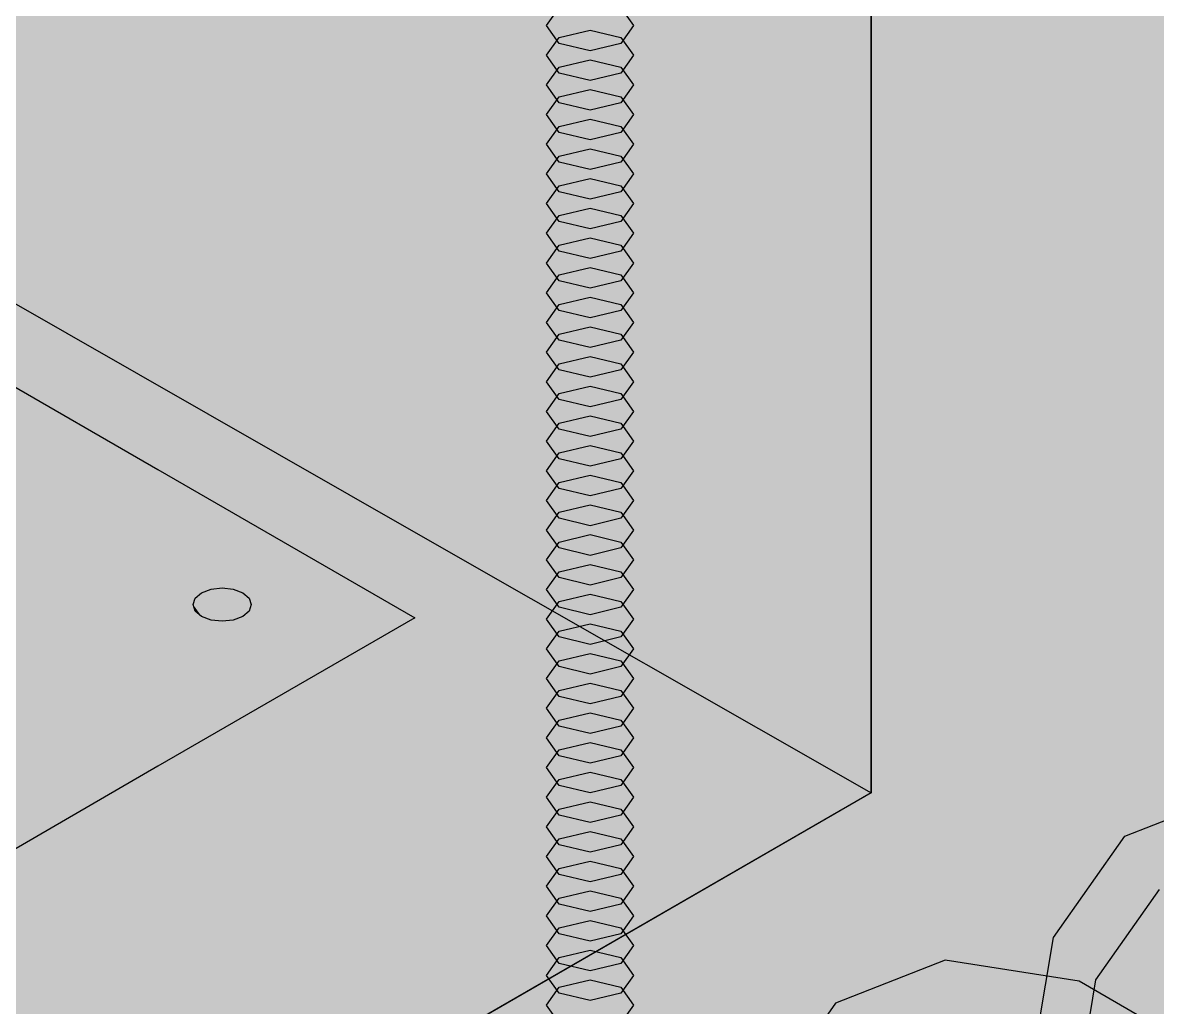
# Model space of a CAD drawing. Header units: metres. Extents: x 0 to 34.2, y 0 to 17.8.
# Drawn here: x 16.109 to 16.2619, y 5.3218 to 5.4545 of the extents above; entities that cross this region are included whole.
import ezdxf

# ---------------------------------------------------------------- set-up
doc = ezdxf.new("R2010")
doc.units = ezdxf.units.M
doc.header["$LTSCALE"] = 0.25
doc.layers.add('ISO-ARISTAS', color=8, linetype='CONTINUOUS')
doc.layers.add('ISO-CONCRETO-SUP', color=254, linetype='CONTINUOUS', true_color=0xe8e8e8)

msp = doc.modelspace()

# ---------------------------------------------------------------- linework, layer by layer
at = {"layer": 'ISO-ARISTAS', "color": 250}
for p, q in [((16.22332, 5.56071), (16.22332, 5.35071)), ((16.22332, 5.42071), (16.22332, 5.49071)), ((16.17955, 5.45413), (16.18127, 5.45653)), ((16.18959, 5.45653), (16.19131, 5.45413)), ((16.18127, 5.45173), (16.17955, 5.45413)), ((16.18127, 5.45253), (16.18543, 5.45352)), ((16.18543, 5.45352), (16.18959, 5.45253)), ((16.19131, 5.45413), (16.18959, 5.45173)), ((16.17955, 5.45013), (16.18127, 5.45253)), ((16.18959, 5.45253), (16.19131, 5.45013)), ((16.18543, 5.45073), (16.18127, 5.45173)), ((16.18959, 5.45173), (16.18543, 5.45073)), ((16.18127, 5.44773), (16.17955, 5.45013)), ((16.18127, 5.44853), (16.18543, 5.44952)), ((16.18543, 5.44952), (16.18959, 5.44853)), ((16.19131, 5.45013), (16.18959, 5.44773)), ((16.17955, 5.44613), (16.18127, 5.44853)), ((16.18543, 5.44673), (16.18127, 5.44773)), ((16.18959, 5.44773), (16.18543, 5.44673)), ((16.18959, 5.44853), (16.19131, 5.44613)), ((16.18127, 5.44373), (16.17955, 5.44613)), ((16.19131, 5.44613), (16.18959, 5.44373)), ((16.17955, 5.44213), (16.18127, 5.44453)), ((16.18127, 5.44453), (16.18543, 5.44552)), ((16.18543, 5.44552), (16.18959, 5.44453)), ((16.18959, 5.44453), (16.19131, 5.44213)), ((16.18543, 5.44273), (16.18127, 5.44373)), ((16.18959, 5.44373), (16.18543, 5.44273)), ((16.18127, 5.43973), (16.17955, 5.44213)), ((16.18127, 5.44053), (16.18543, 5.44152)), ((16.18543, 5.44152), (16.18959, 5.44053)), ((16.19131, 5.44213), (16.18959, 5.43973)), ((16.17955, 5.43813), (16.18127, 5.44053)), ((16.18543, 5.43873), (16.18127, 5.43973)), ((16.18959, 5.43973), (16.18543, 5.43873)), ((16.18959, 5.44053), (16.19131, 5.43813)), ((16.18127, 5.43573), (16.17955, 5.43813)), ((16.19131, 5.43813), (16.18959, 5.43573)), ((16.18127, 5.43653), (16.18543, 5.43752)), ((16.18543, 5.43752), (16.18959, 5.43653)), ((16.17955, 5.43413), (16.18127, 5.43653)), ((16.18543, 5.43473), (16.18127, 5.43573)), ((16.18959, 5.43573), (16.18543, 5.43473)), ((16.18959, 5.43653), (16.19131, 5.43413)), ((16.18127, 5.43173), (16.17955, 5.43413)), ((16.18127, 5.43253), (16.18543, 5.43352)), ((16.18543, 5.43352), (16.18959, 5.43253)), ((16.19131, 5.43413), (16.18959, 5.43173)), ((16.17955, 5.43013), (16.18127, 5.43253)), ((16.18959, 5.43253), (16.19131, 5.43013)), ((16.18543, 5.43073), (16.18127, 5.43173)), ((16.18959, 5.43173), (16.18543, 5.43073)), ((16.18127, 5.42773), (16.17955, 5.43013)), ((16.18127, 5.42853), (16.18543, 5.42952)), ((16.18543, 5.42952), (16.18959, 5.42853)), ((16.19131, 5.43013), (16.18959, 5.42773)), ((16.17955, 5.42613), (16.18127, 5.42853)), ((16.18543, 5.42673), (16.18127, 5.42773)), ((16.18959, 5.42773), (16.18543, 5.42673)), ((16.18959, 5.42853), (16.19131, 5.42613)), ((16.18127, 5.42373), (16.17955, 5.42613)), ((16.19131, 5.42613), (16.18959, 5.42373)), ((16.17955, 5.42213), (16.18127, 5.42453)), ((16.18127, 5.42453), (16.18543, 5.42552)), ((16.18543, 5.42552), (16.18959, 5.42453)), ((16.18959, 5.42453), (16.19131, 5.42213)), ((16.18543, 5.42273), (16.18127, 5.42373)), ((16.18959, 5.42373), (16.18543, 5.42273)), ((16.18127, 5.41973), (16.17955, 5.42213)), ((16.18127, 5.42053), (16.18543, 5.42152)), ((16.18543, 5.42152), (16.18959, 5.42053)), ((16.19131, 5.42213), (16.18959, 5.41973)), ((16.10121, 5.4205), (16.16226, 5.3856)), ((16.10121, 5.4205), (16.16226, 5.3856)), ((16.17955, 5.41813), (16.18127, 5.42053)), ((16.18959, 5.42053), (16.19131, 5.41813)), ((16.22332, 5.35071), (16.22332, 5.42071)), ((16.18543, 5.41873), (16.18127, 5.41973)), ((16.18959, 5.41973), (16.18543, 5.41873)), ((16.18127, 5.41573), (16.17955, 5.41813)), ((16.18127, 5.41653), (16.18543, 5.41752)), ((16.18543, 5.41752), (16.18959, 5.41653)), ((16.19131, 5.41813), (16.18959, 5.41573)), ((16.17955, 5.41413), (16.18127, 5.41653)), ((16.18543, 5.41473), (16.18127, 5.41573)), ((16.18959, 5.41573), (16.18543, 5.41473)), ((16.18959, 5.41653), (16.19131, 5.41413)), ((16.09255, 5.4143), (16.12719, 5.3943)), ((16.18127, 5.41173), (16.17955, 5.41413)), ((16.19131, 5.41413), (16.18959, 5.41173)), ((16.17955, 5.41013), (16.18127, 5.41253)), ((16.18127, 5.41253), (16.18543, 5.41352)), ((16.18543, 5.41352), (16.18959, 5.41253)), ((16.18959, 5.41253), (16.19131, 5.41013)), ((16.18543, 5.41073), (16.18127, 5.41173)), ((16.18959, 5.41173), (16.18543, 5.41073)), ((16.18127, 5.40773), (16.17955, 5.41013)), ((16.18127, 5.40853), (16.18543, 5.40952)), ((16.18543, 5.40952), (16.18959, 5.40853)), ((16.19131, 5.41013), (16.18959, 5.40773)), ((16.17955, 5.40613), (16.18127, 5.40853)), ((16.18543, 5.40673), (16.18127, 5.40773)), ((16.18959, 5.40773), (16.18543, 5.40673)), ((16.18959, 5.40853), (16.19131, 5.40613)), ((16.18127, 5.40373), (16.17955, 5.40613)), ((16.19131, 5.40613), (16.18959, 5.40373)), ((16.17955, 5.40213), (16.18127, 5.40453)), ((16.18127, 5.40453), (16.18543, 5.40552)), ((16.18543, 5.40552), (16.18959, 5.40453)), ((16.18959, 5.40453), (16.19131, 5.40213)), ((16.18543, 5.40273), (16.18127, 5.40373)), ((16.18959, 5.40373), (16.18543, 5.40273)), ((16.18127, 5.39973), (16.17955, 5.40213)), ((16.18127, 5.40053), (16.18543, 5.40152)), ((16.18543, 5.40152), (16.18959, 5.40053)), ((16.19131, 5.40213), (16.18959, 5.39973)), ((16.17955, 5.39813), (16.18127, 5.40053)), ((16.18959, 5.40053), (16.19131, 5.39813)), ((16.18543, 5.39873), (16.18127, 5.39973)), ((16.18959, 5.39973), (16.18543, 5.39873)), ((16.18127, 5.39573), (16.17955, 5.39813)), ((16.18127, 5.39653), (16.18543, 5.39752)), ((16.18543, 5.39752), (16.18959, 5.39653)), ((16.19131, 5.39813), (16.18959, 5.39573)), ((16.17955, 5.39413), (16.18127, 5.39653)), ((16.18543, 5.39473), (16.18127, 5.39573)), ((16.18959, 5.39573), (16.18543, 5.39473)), ((16.18959, 5.39653), (16.19131, 5.39413)), ((16.12719, 5.3943), (16.16183, 5.3743)), ((16.18127, 5.39173), (16.17955, 5.39413)), ((16.19131, 5.39413), (16.18959, 5.39173)), ((16.17955, 5.39013), (16.18127, 5.39253)), ((16.18127, 5.39253), (16.18543, 5.39352)), ((16.18543, 5.39352), (16.18959, 5.39253)), ((16.18959, 5.39253), (16.19131, 5.39013)), ((16.18543, 5.39073), (16.18127, 5.39173)), ((16.18959, 5.39173), (16.18543, 5.39073)), ((16.18127, 5.38773), (16.17955, 5.39013)), ((16.18127, 5.38853), (16.18543, 5.38952)), ((16.18543, 5.38952), (16.18959, 5.38853)), ((16.19131, 5.39013), (16.18959, 5.38773)), ((16.17955, 5.38613), (16.18127, 5.38853)), ((16.18543, 5.38673), (16.18127, 5.38773)), ((16.18959, 5.38773), (16.18543, 5.38673)), ((16.18959, 5.38853), (16.19131, 5.38613)), ((16.18127, 5.38373), (16.17955, 5.38613)), ((16.19131, 5.38613), (16.18959, 5.38373)), ((16.16226, 5.3856), (16.22332, 5.35071)), ((16.16226, 5.3856), (16.22332, 5.35071)), ((16.18127, 5.38453), (16.18543, 5.38552)), ((16.18543, 5.38552), (16.18959, 5.38453)), ((16.17955, 5.38213), (16.18127, 5.38453)), ((16.18543, 5.38273), (16.18127, 5.38373)), ((16.18959, 5.38373), (16.18543, 5.38273)), ((16.18959, 5.38453), (16.19131, 5.38213)), ((16.18127, 5.37973), (16.17955, 5.38213)), ((16.18127, 5.38053), (16.18543, 5.38152)), ((16.18543, 5.38152), (16.18959, 5.38053)), ((16.19131, 5.38213), (16.18959, 5.37973)), ((16.17955, 5.37813), (16.18127, 5.38053)), ((16.18959, 5.38053), (16.19131, 5.37813)), ((16.18543, 5.37873), (16.18127, 5.37973)), ((16.18959, 5.37973), (16.18543, 5.37873)), ((16.13193, 5.3761), (16.13223, 5.37697)), ((16.13223, 5.37697), (16.13308, 5.3777)), ((16.13308, 5.3777), (16.13435, 5.37819)), ((16.13435, 5.37819), (16.13585, 5.37836)), ((16.13585, 5.37836), (16.13735, 5.37819)), ((16.13735, 5.37819), (16.13862, 5.3777)), ((16.13862, 5.3777), (16.13947, 5.37697)), ((16.13947, 5.37697), (16.13977, 5.3761)), ((16.18127, 5.37573), (16.17955, 5.37813)), ((16.18127, 5.37653), (16.18543, 5.37752)), ((16.18543, 5.37752), (16.18959, 5.37653)), ((16.19131, 5.37813), (16.18959, 5.37573)), ((16.13223, 5.37523), (16.13193, 5.3761)), ((16.13977, 5.3761), (16.13947, 5.37523)), ((16.17955, 5.37413), (16.18127, 5.37653)), ((16.18543, 5.37473), (16.18127, 5.37573)), ((16.18959, 5.37573), (16.18543, 5.37473)), ((16.18959, 5.37653), (16.19131, 5.37413)), ((16.16183, 5.3743), (16.12719, 5.3543)), ((16.13308, 5.3745), (16.13223, 5.37523)), ((16.13435, 5.37401), (16.13308, 5.3745)), ((16.13585, 5.37384), (16.13435, 5.37401)), ((16.13735, 5.37401), (16.13585, 5.37384)), ((16.13862, 5.3745), (16.13735, 5.37401)), ((16.13947, 5.37523), (16.13862, 5.3745)), ((16.18127, 5.37173), (16.17955, 5.37413)), ((16.19131, 5.37413), (16.18959, 5.37173)), ((16.17955, 5.37013), (16.18127, 5.37253)), ((16.18127, 5.37253), (16.18543, 5.37352)), ((16.18543, 5.37352), (16.18959, 5.37253)), ((16.18959, 5.37253), (16.19131, 5.37013)), ((16.18543, 5.37073), (16.18127, 5.37173)), ((16.18959, 5.37173), (16.18543, 5.37073)), ((16.18127, 5.36773), (16.17955, 5.37013)), ((16.18127, 5.36853), (16.18543, 5.36952)), ((16.18543, 5.36952), (16.18959, 5.36853)), ((16.19131, 5.37013), (16.18959, 5.36773)), ((16.17955, 5.36613), (16.18127, 5.36853)), ((16.18959, 5.36853), (16.19131, 5.36613)), ((16.18543, 5.36673), (16.18127, 5.36773)), ((16.18959, 5.36773), (16.18543, 5.36673)), ((16.18127, 5.36373), (16.17955, 5.36613)), ((16.18127, 5.36453), (16.18543, 5.36552)), ((16.18543, 5.36552), (16.18959, 5.36453)), ((16.19131, 5.36613), (16.18959, 5.36373)), ((16.17955, 5.36213), (16.18127, 5.36453)), ((16.18543, 5.36273), (16.18127, 5.36373)), ((16.18959, 5.36373), (16.18543, 5.36273)), ((16.18959, 5.36453), (16.19131, 5.36213)), ((16.18127, 5.35973), (16.17955, 5.36213)), ((16.19131, 5.36213), (16.18959, 5.35973)), ((16.17955, 5.35813), (16.18127, 5.36053)), ((16.18127, 5.36053), (16.18543, 5.36152)), ((16.18543, 5.36152), (16.18959, 5.36053)), ((16.18959, 5.36053), (16.19131, 5.35813)), ((16.18543, 5.35873), (16.18127, 5.35973)), ((16.18959, 5.35973), (16.18543, 5.35873)), ((16.18127, 5.35573), (16.17955, 5.35813)), ((16.18127, 5.35653), (16.18543, 5.35752)), ((16.18543, 5.35752), (16.18959, 5.35653)), ((16.19131, 5.35813), (16.18959, 5.35573)), ((16.17955, 5.35413), (16.18127, 5.35653)), ((16.18543, 5.35473), (16.18127, 5.35573)), ((16.18959, 5.35573), (16.18543, 5.35473)), ((16.18959, 5.35653), (16.19131, 5.35413)), ((16.12719, 5.3543), (16.09255, 5.3343)), ((16.18127, 5.35173), (16.17955, 5.35413)), ((16.19131, 5.35413), (16.18959, 5.35173)), ((16.17955, 5.35013), (16.18127, 5.35253)), ((16.18127, 5.35253), (16.18543, 5.35352)), ((16.18543, 5.35352), (16.18959, 5.35253)), ((16.18959, 5.35253), (16.19131, 5.35013)), ((16.18543, 5.35073), (16.18127, 5.35173)), ((16.18959, 5.35173), (16.18543, 5.35073)), ((16.22332, 5.35071), (16.06743, 5.26071)), ((16.22332, 5.35071), (16.17136, 5.32071)), ((16.18127, 5.34773), (16.17955, 5.35013)), ((16.18127, 5.34853), (16.18543, 5.34952)), ((16.18543, 5.34952), (16.18959, 5.34853)), ((16.19131, 5.35013), (16.18959, 5.34773)), ((16.2575, 5.3449), (16.27225, 5.35068)), ((16.17955, 5.34613), (16.18127, 5.34853)), ((16.18959, 5.34853), (16.19131, 5.34613)), ((16.18543, 5.34673), (16.18127, 5.34773)), ((16.18959, 5.34773), (16.18543, 5.34673)), ((16.18127, 5.34373), (16.17955, 5.34613)), ((16.18127, 5.34453), (16.18543, 5.34552)), ((16.18543, 5.34552), (16.18959, 5.34453)), ((16.19131, 5.34613), (16.18959, 5.34373)), ((16.24788, 5.33121), (16.2575, 5.3449)), ((16.17955, 5.34213), (16.18127, 5.34453)), ((16.18543, 5.34273), (16.18127, 5.34373)), ((16.18959, 5.34373), (16.18543, 5.34273)), ((16.18959, 5.34453), (16.19131, 5.34213)), ((16.18127, 5.33973), (16.17955, 5.34213)), ((16.19131, 5.34213), (16.18959, 5.33973)), ((16.17955, 5.33813), (16.18127, 5.34053)), ((16.18127, 5.34053), (16.18543, 5.34152)), ((16.18543, 5.34152), (16.18959, 5.34053)), ((16.18959, 5.34053), (16.19131, 5.33813)), ((16.18543, 5.33873), (16.18127, 5.33973)), ((16.18959, 5.33973), (16.18543, 5.33873)), ((16.18127, 5.33573), (16.17955, 5.33813)), ((16.18127, 5.33653), (16.18543, 5.33752)), ((16.18543, 5.33752), (16.18959, 5.33653)), ((16.19131, 5.33813), (16.18959, 5.33573)), ((16.26215, 5.33772), (16.25358, 5.32553)), ((16.17955, 5.33413), (16.18127, 5.33653)), ((16.18543, 5.33473), (16.18127, 5.33573)), ((16.18959, 5.33573), (16.18543, 5.33473)), ((16.18959, 5.33653), (16.19131, 5.33413)), ((16.18127, 5.33173), (16.17955, 5.33413)), ((16.19131, 5.33413), (16.18959, 5.33173)), ((16.18127, 5.33253), (16.18543, 5.33352)), ((16.18543, 5.33352), (16.18959, 5.33253)), ((16.17955, 5.33013), (16.18127, 5.33253)), ((16.18543, 5.33073), (16.18127, 5.33173)), ((16.18959, 5.33173), (16.18543, 5.33073)), ((16.18959, 5.33253), (16.19131, 5.33013)), ((16.24454, 5.31125), (16.24788, 5.33121)), ((16.18127, 5.32773), (16.17955, 5.33013)), ((16.19131, 5.33013), (16.18959, 5.32773)), ((16.17955, 5.32613), (16.18127, 5.32853)), ((16.18127, 5.32853), (16.18543, 5.32952)), ((16.18543, 5.32952), (16.18959, 5.32853)), ((16.18959, 5.32853), (16.19131, 5.32613)), ((16.23328, 5.32818), (16.21853, 5.3224)), ((16.25137, 5.32533), (16.23328, 5.32818)), ((16.18543, 5.32673), (16.18127, 5.32773)), ((16.18959, 5.32773), (16.18543, 5.32673)), ((16.18127, 5.32373), (16.17955, 5.32613)), ((16.18127, 5.32453), (16.18543, 5.32552)), ((16.18543, 5.32552), (16.18959, 5.32453)), ((16.19131, 5.32613), (16.18959, 5.32373)), ((16.25358, 5.32553), (16.2506, 5.30775)), ((16.27061, 5.31422), (16.25137, 5.32533)), ((16.17955, 5.32213), (16.18127, 5.32453)), ((16.18543, 5.32273), (16.18127, 5.32373)), ((16.18959, 5.32373), (16.18543, 5.32273)), ((16.18959, 5.32453), (16.19131, 5.32213)), ((16.18127, 5.31973), (16.17955, 5.32213)), ((16.19131, 5.32213), (16.18959, 5.31973)), ((16.21853, 5.3224), (16.20891, 5.30871))]:
    msp.add_line(p, q, dxfattribs=at)
at = {"layer": 'ISO-CONCRETO-SUP', "true_color": 0xc9c7c0}
for points in [[(15.56352, 5.99094), (16.23414, 5.60375), (15.0006, 5.66594), (15.67123, 5.27875)], [(16.23414, 5.60375), (16.90477, 5.21656), (15.67123, 5.27875), (16.34186, 4.89156)]]:
    msp.add_solid(points, dxfattribs=at)
at = {"layer": 'ISO-CONCRETO-SUP', "true_color": 0xa8aaae}
msp.add_solid([(16.22332, 5.35071), (16.06743, 5.26071), (16.22332, 5.56071), (16.06743, 5.47071)], dxfattribs=at)
at = {"layer": 'ISO-CONCRETO-SUP', "true_color": 0xaaadb3}
for points in [[(16.16226, 5.4556), (16.22332, 5.42071), (16.16226, 5.5256), (16.22332, 5.49071)], [(16.10121, 5.4205), (16.16226, 5.3856), (16.10121, 5.4905), (16.16226, 5.4556)], [(16.16226, 5.3856), (16.22332, 5.35071), (16.16226, 5.4556), (16.22332, 5.42071)]]:
    msp.add_solid(points, dxfattribs=at)
at = {"layer": 'ISO-CONCRETO-SUP', "true_color": 0x696a6e}
for points in [[(16.17955, 5.41889), (16.18127, 5.42129), (16.17955, 5.48927), (16.18127, 5.49167)], [(16.19131, 5.41889), (16.18959, 5.41649), (16.19131, 5.48927), (16.18959, 5.48687)], [(16.17955, 5.34851), (16.18127, 5.35091), (16.17955, 5.41889), (16.18127, 5.42129)], [(16.19131, 5.34851), (16.18959, 5.34611), (16.19131, 5.41889), (16.18959, 5.41649)], [(16.17955, 5.27813), (16.18127, 5.28053), (16.17955, 5.34851), (16.18127, 5.35091)], [(16.19131, 5.27813), (16.18959, 5.27573), (16.19131, 5.34851), (16.18959, 5.34611)]]:
    msp.add_solid(points, dxfattribs=at)
at = {"layer": 'ISO-CONCRETO-SUP', "true_color": 0x87888d}
for points in [[(16.18127, 5.42129), (16.18543, 5.42228), (16.18127, 5.49167), (16.18543, 5.49266)], [(16.18959, 5.41649), (16.18543, 5.41549), (16.18959, 5.48687), (16.18543, 5.48587)], [(16.18127, 5.35091), (16.18543, 5.3519), (16.18127, 5.42129), (16.18543, 5.42228)], [(16.18959, 5.34611), (16.18543, 5.34511), (16.18959, 5.41649), (16.18543, 5.41549)], [(16.18127, 5.28053), (16.18543, 5.28152), (16.18127, 5.35091), (16.18543, 5.3519)], [(16.18959, 5.27573), (16.18543, 5.27473), (16.18959, 5.34611), (16.18543, 5.34511)]]:
    msp.add_solid(points, dxfattribs=at)
at = {"layer": 'ISO-CONCRETO-SUP', "true_color": 0x8e9095}
for points in [[(16.18543, 5.42228), (16.18959, 5.42129), (16.18543, 5.49266), (16.18959, 5.49167)], [(16.18543, 5.41549), (16.18127, 5.41649), (16.18543, 5.48587), (16.18127, 5.48687)], [(16.18543, 5.3519), (16.18959, 5.35091), (16.18543, 5.42228), (16.18959, 5.42129)], [(16.18543, 5.34511), (16.18127, 5.34611), (16.18543, 5.41549), (16.18127, 5.41649)], [(16.18543, 5.28152), (16.18959, 5.28053), (16.18543, 5.3519), (16.18959, 5.35091)], [(16.18543, 5.27473), (16.18127, 5.27573), (16.18543, 5.34511), (16.18127, 5.34611)]]:
    msp.add_solid(points, dxfattribs=at)
at = {"layer": 'ISO-CONCRETO-SUP', "true_color": 0x7b7d81}
for points in [[(16.18959, 5.42129), (16.19131, 5.41889), (16.18959, 5.49167), (16.19131, 5.48927)], [(16.18127, 5.41649), (16.17955, 5.41889), (16.18127, 5.48687), (16.17955, 5.48927)], [(16.18959, 5.35091), (16.19131, 5.34851), (16.18959, 5.42129), (16.19131, 5.41889)], [(16.18127, 5.34611), (16.17955, 5.34851), (16.18127, 5.41649), (16.17955, 5.41889)], [(16.18959, 5.28053), (16.19131, 5.27813), (16.18959, 5.35091), (16.19131, 5.34851)], [(16.18127, 5.27573), (16.17955, 5.27813), (16.18127, 5.34611), (16.17955, 5.34851)]]:
    msp.add_solid(points, dxfattribs=at)
at = {"layer": 'ISO-CONCRETO-SUP', "true_color": 0xbcc0c7}
for points in [[(16.10121, 5.4205), (16.16226, 5.3856), (16.04925, 5.3905), (16.1103, 5.3556)], [(16.09255, 5.4143), (16.12719, 5.3943), (16.05791, 5.3943), (16.09255, 5.3743)], [(16.12719, 5.3943), (16.16183, 5.3743), (16.09255, 5.3743), (16.12719, 5.3543)], [(16.04925, 5.3905), (16.1103, 5.3556), (15.99729, 5.3605), (16.05834, 5.3256)], [(16.16226, 5.3856), (16.22332, 5.35071), (16.1103, 5.3556), (16.17136, 5.32071)], [(16.09255, 5.3743), (16.12719, 5.3543), (16.05791, 5.3543), (16.09255, 5.3343)], [(16.1103, 5.3556), (16.17136, 5.32071), (16.05834, 5.3256), (16.1194, 5.29071)], [(16.05834, 5.3256), (16.1194, 5.29071), (16.00638, 5.2956), (16.06743, 5.26071)]]:
    msp.add_solid(points, dxfattribs=at)
at = {"layer": 'ISO-CONCRETO-SUP', "true_color": 0x6b6d73}
for points in [[(16.13308, 5.3745), (16.13193, 5.3761), (16.13223, 5.37697)], [(16.13308, 5.3745), (16.13223, 5.37697), (16.13308, 5.3777)], [(16.13308, 5.3745), (16.13435, 5.37819), (16.13585, 5.37836)], [(16.13308, 5.3745), (16.13585, 5.37836), (16.13735, 5.37819)], [(16.13308, 5.3745), (16.13308, 5.3777), (16.13435, 5.37819)], [(16.13308, 5.3745), (16.13735, 5.37819), (16.13862, 5.3777)], [(16.13308, 5.3745), (16.13862, 5.3777), (16.13947, 5.37697)], [(16.13308, 5.3745), (16.13947, 5.37697), (16.13977, 5.3761)], [(16.13308, 5.3745), (16.13223, 5.37523), (16.13193, 5.3761)], [(16.13308, 5.3745), (16.13977, 5.3761), (16.13947, 5.37523)], [(16.13308, 5.3745), (16.13947, 5.37523), (16.13862, 5.3745)], [(16.13308, 5.3745), (16.13862, 5.3745), (16.13735, 5.37401)], [(16.13308, 5.3745), (16.13735, 5.37401), (16.13585, 5.37384)], [(16.13308, 5.3745), (16.13585, 5.37384), (16.13435, 5.37401)]]:
    msp.add_solid(points, dxfattribs=at)
at = {"layer": 'ISO-CONCRETO-SUP', "true_color": 0x2b488a}
msp.add_solid([(16.23328, 5.32818), (16.21853, 5.3224), (16.27225, 5.35068), (16.2575, 5.3449)], dxfattribs=at)
at = {"layer": 'ISO-CONCRETO-SUP', "true_color": 0x31529d}
msp.add_solid([(16.25137, 5.32533), (16.23328, 5.32818), (16.29034, 5.34783), (16.27225, 5.35068)], dxfattribs=at)
at = {"layer": 'ISO-CONCRETO-SUP', "true_color": 0x3559aa}
msp.add_solid([(16.27061, 5.31422), (16.25137, 5.32533), (16.30959, 5.33672), (16.29034, 5.34783)], dxfattribs=at)
at = {"layer": 'ISO-CONCRETO-SUP', "true_color": 0x22396e}
for points in [[(16.21853, 5.3224), (16.20891, 5.30871), (16.2575, 5.3449), (16.24788, 5.33121)], [(16.26215, 5.33772), (16.25358, 5.32553), (16.27763, 5.3449), (16.26616, 5.33136)]]:
    msp.add_solid(points, dxfattribs=at)
at = {"layer": 'ISO-CONCRETO-SUP', "true_color": 0x284481}
msp.add_solid([(16.26616, 5.33136), (16.25989, 5.31206), (16.27826, 5.33411), (16.26883, 5.31409)], dxfattribs=at)
at = {"layer": 'ISO-CONCRETO-SUP', "true_color": 0x28427f}
msp.add_solid([(16.20891, 5.30871), (16.20556, 5.28875), (16.24788, 5.33121), (16.24454, 5.31125)], dxfattribs=at)
at = {"layer": 'ISO-CONCRETO-SUP', "true_color": 0x28437f}
msp.add_solid([(16.25358, 5.32553), (16.2506, 5.30775), (16.26616, 5.33136), (16.25989, 5.31206)], dxfattribs=at)

doc.saveas('drawing.dxf')
